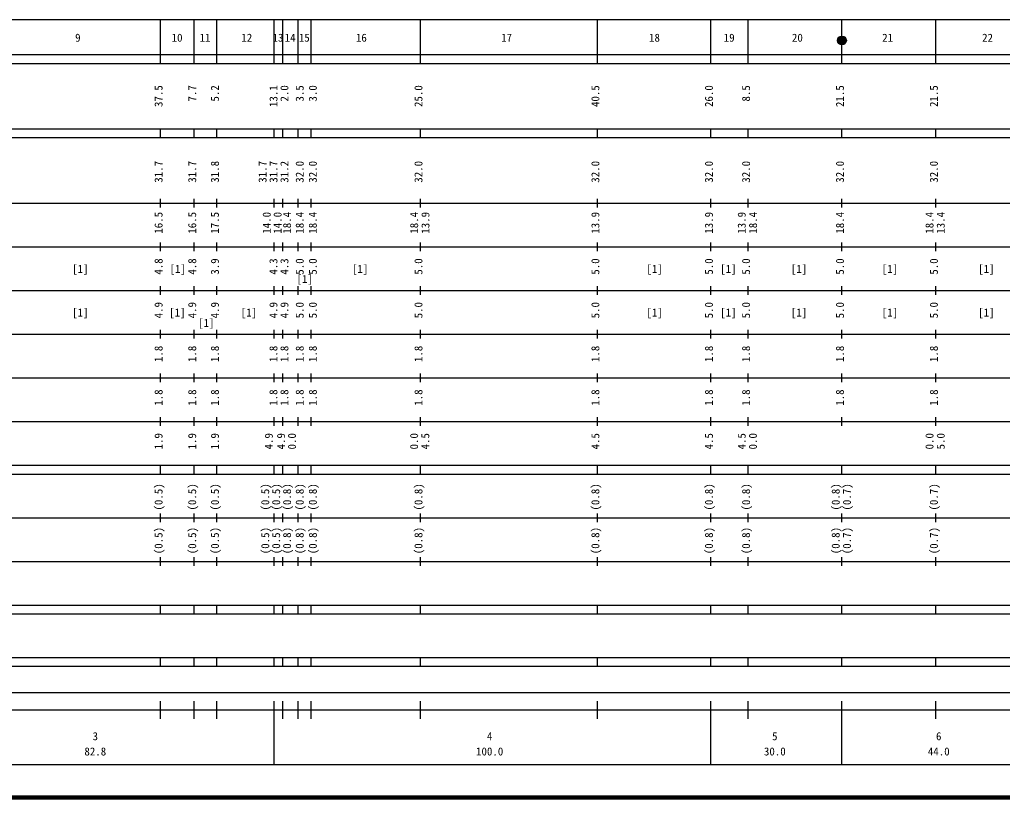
# Model space of a CAD drawing. Units: millimetres on the paper, enlarged 1000 times. Extents: x 40000 to 680000, y 20000 to 380000.
# Drawn here: x 209738 to 434717, y 20000 to 198000 of the extents above; entities that cross this region are included whole.
import ezdxf
from ezdxf.enums import TextEntityAlignment as Align

# ---------------------------------------------------------------- set-up
doc = ezdxf.new("R2010")
doc.units = ezdxf.units.MM
doc.header["$LTSCALE"] = 1000
doc.layers.add('M-TTL', color=2, linetype='Continuous', lineweight=140)
doc.layers.add('M-TTL-BAND', color=7, linetype='Continuous', lineweight=25)
doc.styles.add('ＭＳ ゴシック', font='')
doc.styles.get('ＭＳ ゴシック').set_extended_font_data('MS Gothic')

msp = doc.modelspace()

# ---------------------------------------------------------------- linework, layer by layer
at = {"layer": 'M-TTL'}
msp.add_line((40000, 20000), (680000, 20000), dxfattribs=at)
at = {"layer": 'M-TTL-BAND'}
for p, q in [((68000, 198000), (579000, 198000)), ((242000, 188000), (242000, 198000)), ((249700, 188000), (249700, 198000)), ((254900, 188000), (254900, 198000)), ((268000, 188000), (268000, 198000)), ((270000, 188000), (270000, 198000)), ((273500, 188000), (273500, 198000)), ((276500, 188000), (276500, 198000)), ((301500, 188000), (301500, 198000)), ((342000, 188000), (342000, 198000)), ((368000, 188000), (368000, 198000)), ((376500, 188000), (376500, 198000)), ((398000, 188000), (398000, 198000)), ((419500, 188000), (419500, 198000)), ((40000, 190000), (579000, 190000)), ((40000, 188000), (579000, 188000)), ((40000, 173000), (579000, 173000)), ((40000, 171000), (579000, 171000)), ((242000, 171000), (242000, 173000)), ((249700, 171000), (249700, 173000)), ((254900, 171000), (254900, 173000)), ((268000, 171000), (268000, 173000)), ((270000, 171000), (270000, 173000)), ((273500, 171000), (273500, 173000)), ((276500, 171000), (276500, 173000)), ((301500, 171000), (301500, 173000)), ((342000, 171000), (342000, 173000)), ((368000, 171000), (368000, 173000)), ((376500, 171000), (376500, 173000)), ((398000, 171000), (398000, 173000)), ((419500, 171000), (419500, 173000)), ((40000, 156000), (579000, 156000)), ((242000, 155000), (242000, 157000)), ((249700, 155000), (249700, 157000)), ((254900, 155000), (254900, 157000)), ((268000, 155000), (268000, 157000)), ((270000, 155000), (270000, 157000)), ((273500, 155000), (273500, 157000)), ((276500, 155000), (276500, 157000)), ((301500, 155000), (301500, 157000)), ((342000, 155000), (342000, 157000)), ((368000, 155000), (368000, 157000)), ((376500, 155000), (376500, 157000)), ((398000, 155000), (398000, 157000)), ((419500, 155000), (419500, 157000)), ((242000, 145000), (242000, 147000)), ((249700, 145000), (249700, 147000)), ((254900, 145000), (254900, 147000)), ((268000, 145000), (268000, 147000)), ((270000, 145000), (270000, 147000)), ((273500, 145000), (273500, 147000)), ((276500, 145000), (276500, 147000)), ((301500, 145000), (301500, 147000)), ((342000, 145000), (342000, 147000)), ((368000, 145000), (368000, 147000)), ((376500, 145000), (376500, 147000)), ((398000, 145000), (398000, 147000)), ((419500, 145000), (419500, 147000)), ((46000, 146000), (579000, 146000)), ((52000, 136000), (579000, 136000)), ((242000, 135000), (242000, 137000)), ((249700, 135000), (249700, 137000)), ((254900, 135000), (254900, 137000)), ((268000, 135000), (268000, 137000)), ((270000, 135000), (270000, 137000)), ((273500, 135000), (273500, 137000)), ((276500, 135000), (276500, 137000)), ((301500, 135000), (301500, 137000)), ((342000, 135000), (342000, 137000)), ((368000, 135000), (368000, 137000)), ((376500, 135000), (376500, 137000)), ((398000, 135000), (398000, 137000)), ((419500, 135000), (419500, 137000)), ((46000, 126000), (579000, 126000)), ((242000, 125000), (242000, 127000)), ((249700, 125000), (249700, 127000)), ((254900, 125000), (254900, 127000)), ((268000, 125000), (268000, 127000)), ((270000, 125000), (270000, 127000)), ((273500, 125000), (273500, 127000)), ((276500, 125000), (276500, 127000)), ((301500, 125000), (301500, 127000)), ((342000, 125000), (342000, 127000)), ((368000, 125000), (368000, 127000)), ((376500, 125000), (376500, 127000)), ((398000, 125000), (398000, 127000)), ((419500, 125000), (419500, 127000)), ((242000, 115000), (242000, 117000)), ((249700, 115000), (249700, 117000)), ((254900, 115000), (254900, 117000)), ((268000, 115000), (268000, 117000)), ((270000, 115000), (270000, 117000)), ((273500, 115000), (273500, 117000)), ((276500, 115000), (276500, 117000)), ((301500, 115000), (301500, 117000)), ((342000, 115000), (342000, 117000)), ((368000, 115000), (368000, 117000)), ((376500, 115000), (376500, 117000)), ((398000, 115000), (398000, 117000)), ((419500, 115000), (419500, 117000)), ((52000, 116000), (579000, 116000)), ((46000, 106000), (579000, 106000)), ((242000, 105000), (242000, 107000)), ((249700, 105000), (249700, 107000)), ((254900, 105000), (254900, 107000)), ((268000, 105000), (268000, 107000)), ((270000, 105000), (270000, 107000)), ((273500, 105000), (273500, 107000)), ((276500, 105000), (276500, 107000)), ((301500, 105000), (301500, 107000)), ((342000, 105000), (342000, 107000)), ((368000, 105000), (368000, 107000)), ((376500, 105000), (376500, 107000)), ((398000, 105000), (398000, 107000)), ((419500, 105000), (419500, 107000)), ((40000, 96000), (579000, 96000)), ((242000, 94000), (242000, 96000)), ((249700, 94000), (249700, 96000)), ((254900, 94000), (254900, 96000)), ((268000, 94000), (268000, 96000)), ((270000, 94000), (270000, 96000)), ((273500, 94000), (273500, 96000)), ((276500, 94000), (276500, 96000)), ((301500, 94000), (301500, 96000)), ((342000, 94000), (342000, 96000)), ((368000, 94000), (368000, 96000)), ((376500, 94000), (376500, 96000)), ((398000, 94000), (398000, 96000)), ((419500, 94000), (419500, 96000)), ((40000, 94000), (579000, 94000)), ((49000, 84000), (579000, 84000)), ((242000, 83000), (242000, 85000)), ((249700, 83000), (249700, 85000)), ((254900, 83000), (254900, 85000)), ((268000, 83000), (268000, 85000)), ((270000, 83000), (270000, 85000)), ((273500, 83000), (273500, 85000)), ((276500, 83000), (276500, 85000)), ((301500, 83000), (301500, 85000)), ((342000, 83000), (342000, 85000)), ((368000, 83000), (368000, 85000)), ((376500, 83000), (376500, 85000)), ((398000, 83000), (398000, 85000)), ((419500, 83000), (419500, 85000)), ((242000, 73000), (242000, 75000)), ((249700, 73000), (249700, 75000)), ((254900, 73000), (254900, 75000)), ((268000, 73000), (268000, 75000)), ((270000, 73000), (270000, 75000)), ((273500, 73000), (273500, 75000)), ((276500, 73000), (276500, 75000)), ((301500, 73000), (301500, 75000)), ((342000, 73000), (342000, 75000)), ((368000, 73000), (368000, 75000)), ((376500, 73000), (376500, 75000)), ((398000, 73000), (398000, 75000)), ((419500, 73000), (419500, 75000)), ((40000, 74000), (579000, 74000)), ((40000, 64000), (579000, 64000)), ((242000, 62000), (242000, 64000)), ((249700, 62000), (249700, 64000)), ((254900, 62000), (254900, 64000)), ((268000, 62000), (268000, 64000)), ((270000, 62000), (270000, 64000)), ((273500, 62000), (273500, 64000)), ((276500, 62000), (276500, 64000)), ((301500, 62000), (301500, 64000)), ((342000, 62000), (342000, 64000)), ((368000, 62000), (368000, 64000)), ((376500, 62000), (376500, 64000)), ((398000, 62000), (398000, 64000)), ((419500, 62000), (419500, 64000)), ((40000, 62000), (579000, 62000)), ((40000, 52000), (579000, 52000)), ((242000, 50000), (242000, 52000)), ((249700, 50000), (249700, 52000)), ((254900, 50000), (254900, 52000)), ((268000, 50000), (268000, 52000)), ((270000, 50000), (270000, 52000)), ((273500, 50000), (273500, 52000)), ((276500, 50000), (276500, 52000)), ((301500, 50000), (301500, 52000)), ((342000, 50000), (342000, 52000)), ((368000, 50000), (368000, 52000)), ((376500, 50000), (376500, 52000)), ((398000, 50000), (398000, 52000)), ((419500, 50000), (419500, 52000)), ((40000, 50000), (579000, 50000)), ((71000, 44000), (565464, 44000)), ((242000, 38000), (242000, 42000)), ((249700, 38000), (249700, 42000)), ((254900, 38000), (254900, 42000)), ((268000, 27500), (268000, 42000)), ((270000, 38000), (270000, 42000)), ((273500, 38000), (273500, 42000)), ((276500, 38000), (276500, 42000)), ((301500, 38000), (301500, 42000)), ((342000, 38000), (342000, 42000)), ((368000, 27500), (368000, 42000)), ((376500, 38000), (376500, 42000)), ((398000, 27500), (398000, 42000)), ((419500, 38000), (419500, 42000)), ((40000, 40000), (579000, 40000)), ((68000, 27500), (579000, 27500))]:
    msp.add_line(p, q, dxfattribs=at)
for radius in [1000, 900, 800, 700, 600, 500, 400, 300, 200, 100]:
    msp.add_circle((398000, 193249), radius, dxfattribs=at)

# ---------------------------------------------------------------- texts
at = {"layer": 'M-TTL-BAND', "style": 'ＭＳ ゴシック'}
for s, p in [('9', (223063, 192405)), ('10', (245781, 192405)), ('11', (252193, 192405)), ('12', (261733, 192405)), ('13', (268884, 192405)), ('14', (271666, 192405)), ('15', (274912, 192405)), ('16', (287973, 192405)), ('17', (321219, 192405)), ('18', (355085, 192405)), ('19', (372184, 192405)), ('20', (387792, 192405)), ('21', (408452, 192405)), ('22', (431329, 192405)), ('[1]', (223621, 139500)), ('[1]', (245928, 139500)), ('[1]', (287682, 139500)), ('[1]', (355101, 139500)), ('[1]', (371983, 139500)), ('[1]', (388169, 139500)), ('[1]', (408971, 139500)), ('[1]', (431056, 139500)), ('[1]', (275016, 137187)), ('[1]', (223621, 129500)), ('[1]', (245845, 129500)), ('[1]', (262211, 129500)), ('[1]', (355101, 129500)), ('[1]', (371983, 129500)), ('[1]', (388169, 129500)), ('[1]', (408971, 129500)), ('[1]', (431056, 129500)), ('[1]', (252442, 127129)), ('3', (227052, 32523)), ('4', (317340, 32523)), ('5', (382627, 32523)), ('6', (420157, 32523)), ('82.8', (227052, 29033)), ('100.0', (317340, 29033)), ('30.0', (382627, 29033)), ('44.0', (420157, 29033))]:
    msp.add_text(s, height=1833, dxfattribs=at).set_placement(p, align=Align.BOTTOM_CENTER)
for s, p in [('37.5', (243000, 180500)), ('7.7', (250700, 181125)), ('5.2', (255900, 181125)), ('13.1', (269312, 180500)), ('2.0', (271812, 181125)), ('3.5', (275312, 181125)), ('3.0', (278312, 181125)), ('25.0', (302500, 180500)), ('40.5', (343000, 180500)), ('26.0', (369000, 180500)), ('8.5', (377500, 181125)), ('21.5', (399000, 180500)), ('21.5', (420500, 180500)), ('31.7', (243000, 163174)), ('31.7', (250700, 163174)), ('31.8', (255900, 163174)), ('31.7', (266812, 163174)), ('31.7', (269312, 163174)), ('31.2', (271812, 163174)), ('32.0', (275312, 163174)), ('32.0', (278312, 163174)), ('32.0', (302500, 163174)), ('32.0', (343000, 163174)), ('32.0', (369000, 163174)), ('32.0', (377500, 163174)), ('32.0', (399000, 163174)), ('32.0', (420500, 163174)), ('16.5', (243000, 151500)), ('16.5', (250700, 151500)), ('17.5', (255900, 151500)), ('14.0', (267754, 151500)), ('14.0', (270254, 151500)), ('18.4', (272418, 151500)), ('18.4', (275312, 151500)), ('18.4', (278312, 151500)), ('18.4', (301511, 151500)), ('13.9', (304097, 151500)), ('13.9', (343000, 151500)), ('13.9', (369000, 151500)), ('13.9', (376511, 151500)), ('18.4', (379097, 151500)), ('18.4', (399000, 151500)), ('18.4', (419498, 151500)), ('13.4', (422066, 151500)), ('4.8', (243000, 141500)), ('4.8', (250700, 141500)), ('3.9', (255900, 141500)), ('4.3', (269295, 141500)), ('4.3', (271812, 141500)), ('5.0', (275312, 141500)), ('5.0', (278312, 141500)), ('5.0', (302500, 141500)), ('5.0', (343000, 141500)), ('5.0', (369000, 141500)), ('5.0', (377500, 141500)), ('5.0', (399000, 141500)), ('5.0', (420500, 141500)), ('4.9', (243000, 131500)), ('4.9', (250700, 131500)), ('4.9', (255900, 131500)), ('4.9', (269295, 131500)), ('4.9', (271812, 131500)), ('5.0', (275312, 131500)), ('5.0', (278312, 131500)), ('5.0', (302500, 131500)), ('5.0', (343000, 131500)), ('5.0', (369000, 131500)), ('5.0', (377500, 131500)), ('5.0', (399000, 131500)), ('5.0', (420500, 131500)), ('1.8', (243000, 121500)), ('1.8', (250700, 121500)), ('1.8', (255900, 121500)), ('1.8', (269295, 121500)), ('1.8', (271812, 121500)), ('1.8', (275312, 121500)), ('1.8', (278312, 121500)), ('1.8', (302500, 121500)), ('1.8', (343000, 121500)), ('1.8', (369000, 121500)), ('1.8', (377500, 121500)), ('1.8', (399000, 121500)), ('1.8', (420500, 121500)), ('1.8', (243000, 111500)), ('1.8', (250700, 111500)), ('1.8', (255900, 111500)), ('1.8', (269295, 111500)), ('1.8', (271812, 111500)), ('1.8', (275312, 111500)), ('1.8', (278312, 111500)), ('1.8', (302500, 111500)), ('1.8', (343000, 111500)), ('1.8', (369000, 111500)), ('1.8', (377500, 111500)), ('1.8', (399000, 111500)), ('1.8', (420500, 111500)), ('1.9', (243000, 101500)), ('1.9', (250700, 101500)), ('1.9', (255900, 101500)), ('4.9', (268238, 101500)), ('4.9', (271039, 101500)), ('0.0', (273539, 101500)), ('0.0', (301498, 101500)), ('4.5', (304066, 101500)), ('4.5', (343000, 101500)), ('4.5', (369000, 101500)), ('4.5', (376498, 101500)), ('0.0', (379066, 101500)), ('0.0', (419498, 101500)), ('5.0', (422066, 101500)), ('(0.5)', (243000, 88764)), ('(0.5)', (250700, 88764)), ('(0.5)', (255900, 88764)), ('(0.5)', (267418, 88764)), ('(0.5)', (269918, 88764)), ('(0.8)', (272418, 88764)), ('(0.8)', (275312, 88764)), ('(0.8)', (278312, 88764)), ('(0.8)', (302500, 88764)), ('(0.8)', (343000, 88764)), ('(0.8)', (369000, 88764)), ('(0.8)', (377500, 88764)), ('(0.8)', (398022, 88764)), ('(0.7)', (400590, 88764)), ('(0.7)', (420500, 88764)), ('(0.5)', (243000, 78764)), ('(0.5)', (250700, 78764)), ('(0.5)', (255900, 78764)), ('(0.5)', (267418, 78764)), ('(0.5)', (269918, 78764)), ('(0.8)', (272418, 78764)), ('(0.8)', (275312, 78764)), ('(0.8)', (278312, 78764)), ('(0.8)', (302500, 78764)), ('(0.8)', (343000, 78764)), ('(0.8)', (369000, 78764)), ('(0.8)', (377500, 78764)), ('(0.8)', (398022, 78764)), ('(0.7)', (400590, 78764)), ('(0.7)', (420500, 78764))]:
    msp.add_text(s, height=1833, rotation=90, dxfattribs=at).set_placement(p, align=Align.BOTTOM_CENTER)

doc.saveas('drawing.dxf')
